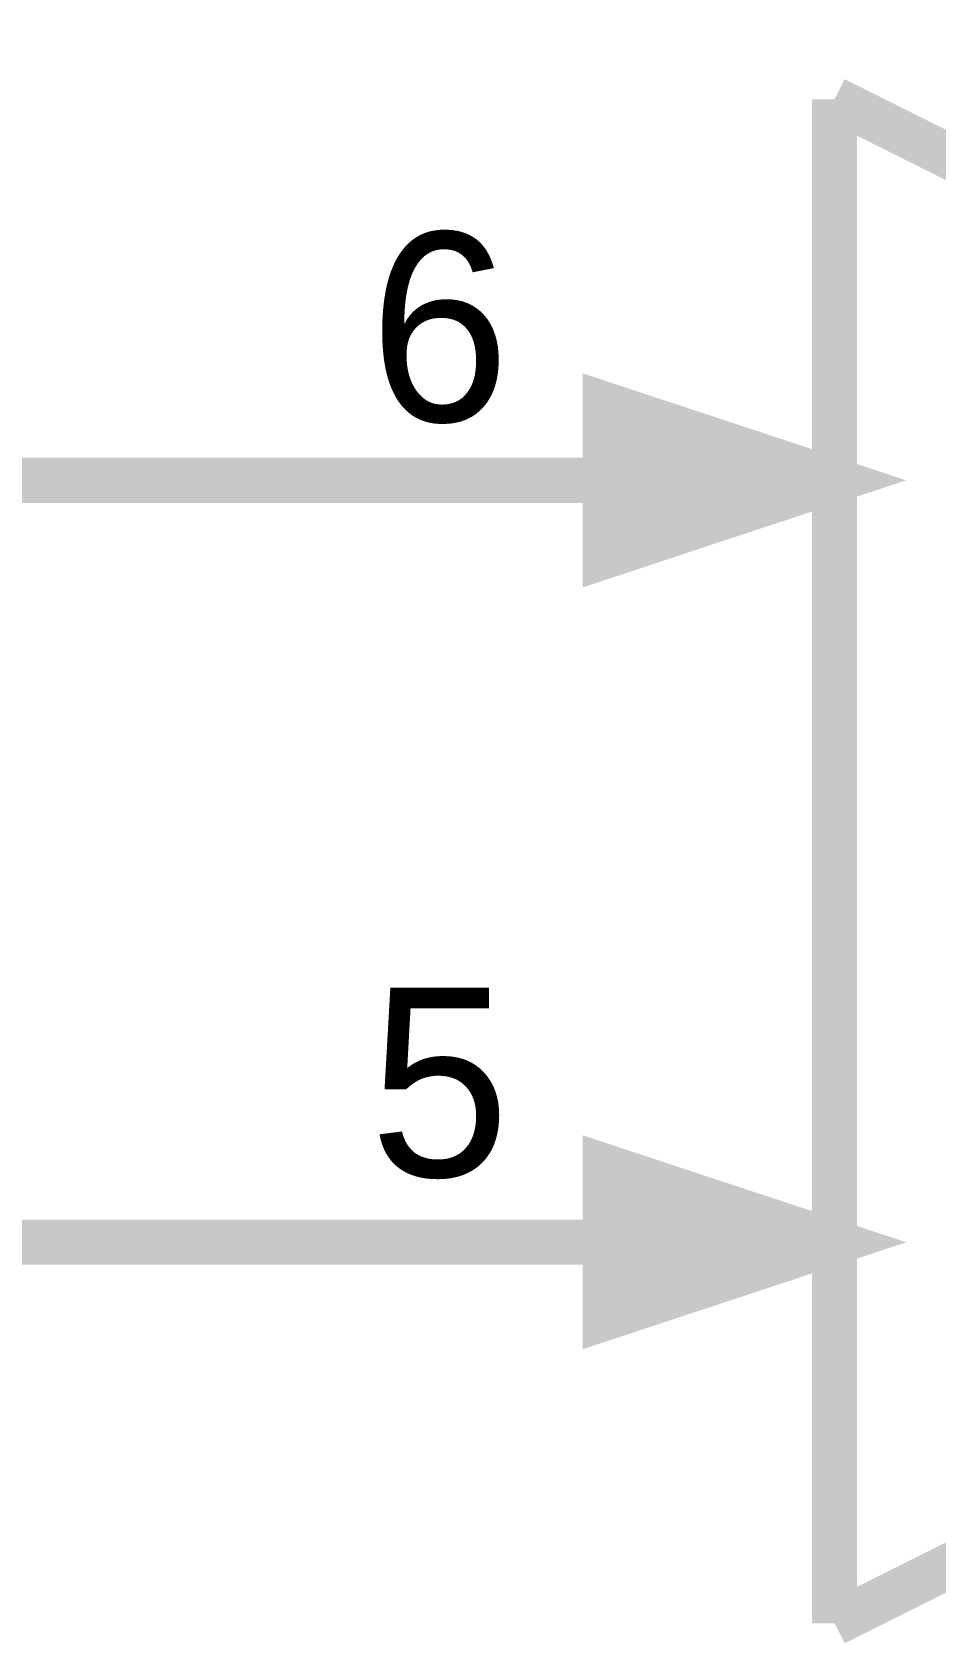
# Model space of a CAD drawing. Header units: inches. Extents: x 0 to 432, y 0 to 280.
# Drawn here: x 205.48 to 211.5, y 157.33 to 168.08 of the extents above; entities that cross this region are included whole.
import ezdxf

# ---------------------------------------------------------------- set-up
doc = ezdxf.new("R2010")
doc.units = ezdxf.units.IN
doc.layers.add('Sheet', color=255, linetype='Continuous')

msp = doc.modelspace()

# ---------------------------------------------------------------- linework, layer by layer
at = {"layer": 'Sheet'}
for points in [[(203.209, 187.955, 0.3, 0.3, 0), (203.209, 160.015, 0.3, 0.3, 0), (205.747, 160.015, 0.3, 0.3, 0)], [(210.824, 167.629, 0.3, 0.3, 0), (220.988, 162.553, 0.3, 0.3, 0)], [(210.824, 167.629, 0.3, 0.3, 0), (210.824, 157.477, 0.3, 0.3, 0)], [(200.66, 165.091, 0.3, 0.3, 0), (205.747, 165.091, 0.3, 0.3, 0)], [(210.824, 165.091, 0.3, 0.3, 0), (205.747, 165.091, 0.3, 0.3, 0)], [(210.824, 157.477, 0.3, 0.3, 0), (220.988, 162.553, 0.3, 0.3, 0)], [(210.824, 160.015, 0.3, 0.3, 0), (205.747, 160.015, 0.3, 0.3, 0)]]:
    msp.add_lwpolyline(points, format="xyseb", dxfattribs=at)
for points in [[(209.296, 165.596, 0.3, 0.3, 0), (210.824, 165.091, 0.3, 0.3, 0), (209.296, 164.585, 0.3, 0.3, 0), (209.296, 165.596, 0.3, 0.3, 0)], [(209.296, 165.596, 0.0991, 0.0991, 0), (210.824, 165.091, 0.0991, 0.0991, 0), (209.296, 164.585, 0.0991, 0.0991, 0), (209.296, 165.596, 0.0991, 0.0991, 0)], [(209.296, 160.52, 0.3, 0.3, 0), (210.824, 160.015, 0.3, 0.3, 0), (209.296, 159.51, 0.3, 0.3, 0), (209.296, 160.52, 0.3, 0.3, 0)], [(209.296, 160.52, 0.0991, 0.0991, 0), (210.824, 160.015, 0.0991, 0.0991, 0), (209.296, 159.51, 0.0991, 0.0991, 0), (209.296, 160.52, 0.0991, 0.0991, 0)]]:
    msp.add_lwpolyline(points, format="xyseb", close=True, dxfattribs=at)
for points in [[(209.246, 164.523), (210.977, 165.1), (209.246, 165.677)], [(209.246, 159.443), (210.977, 160.02), (209.246, 160.597)]]:
    msp.add_solid(points, dxfattribs=at)

# ---------------------------------------------------------------- texts
for s, p in [('6', (207.724, 165.484)), ('5', (207.724, 160.453))]:
    msp.add_text(s, height=1.258, dxfattribs=at).set_placement(p)

doc.saveas('drawing.dxf')
